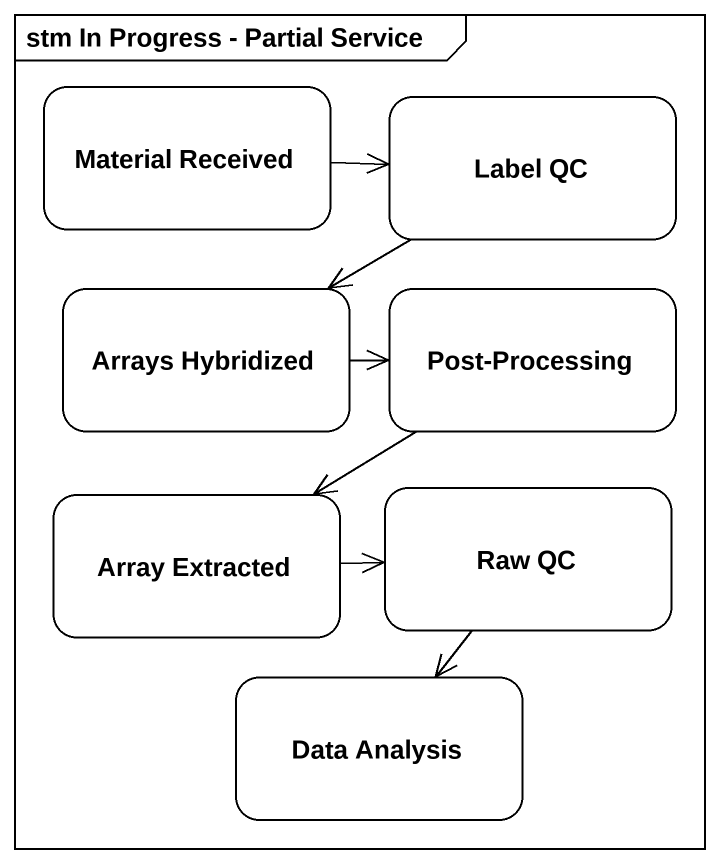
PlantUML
@startuml
mainframe stm In Progress - Partial Service
hide empty description
state "Material Received" as Material_Received
state "Label QC" as Label_QC
state "Arrays Hybridized" as Arrays_Hybridized
state "Post-Processing" as Post_Processing
state "Array Extracted" as Array_Extracted
state "Raw QC" as Raw_QC
state "Data Analysis" as Data_Analysis
Material_Received -right-> Label_QC
Label_QC -left-> Arrays_Hybridized
Arrays_Hybridized -right-> Post_Processing
Post_Processing --> Array_Extracted
Array_Extracted -right-> Raw_QC
Raw_QC --> Data_Analysis
@enduml
